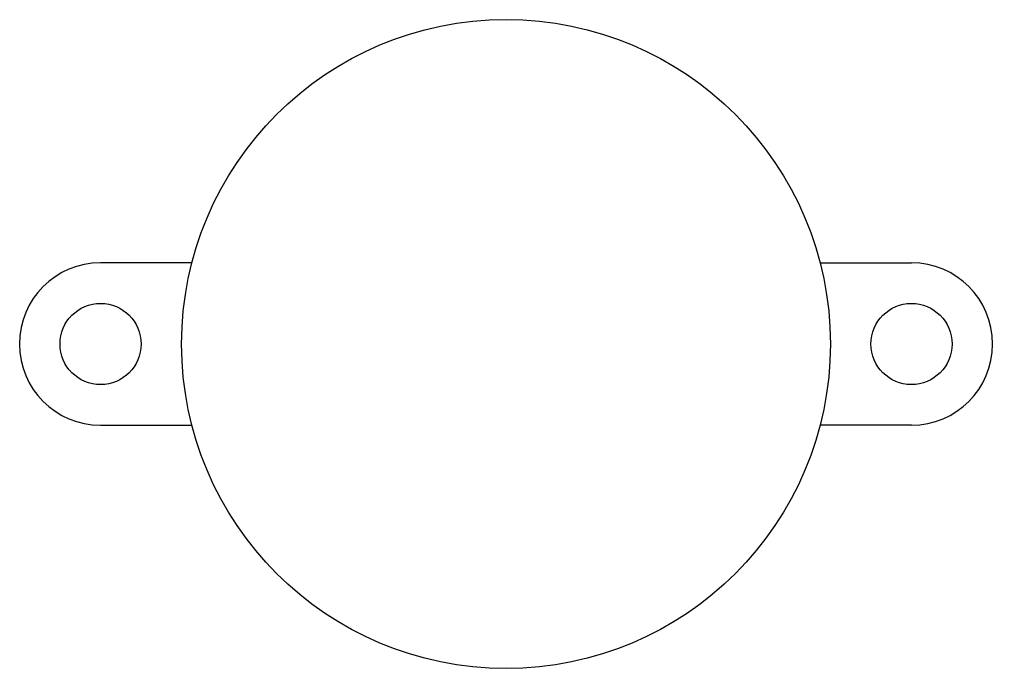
# Model space of a CAD drawing. Header units: millimetres. Extents: x 2049.8 to 2091.8, y 2808.4 to 2836.4.
import ezdxf

# ---------------------------------------------------------------- set-up
doc = ezdxf.new("R2010")
doc.units = ezdxf.units.MM

msp = doc.modelspace()

# ---------------------------------------------------------------- linework, layer by layer
for points in [[(2057.199, 2825.856), (2053.255, 2825.856)], [(2084.31, 2825.856), (2088.255, 2825.856)], [(2053.255, 2818.856), (2057.199, 2818.856)], [(2088.255, 2818.856), (2084.31, 2818.856)]]:
    msp.add_lwpolyline(points)
for centre, radius in [((2070.755, 2822.356), 14), ((2053.255, 2822.356), 1.75), ((2088.255, 2822.356), 1.75)]:
    msp.add_circle(centre, radius)
for centre, start, end in [((2053.255, 2822.356), 90, 270), ((2088.255, 2822.356), 270, 90)]:
    msp.add_arc(centre, 3.5, start, end)

doc.saveas('drawing.dxf')
